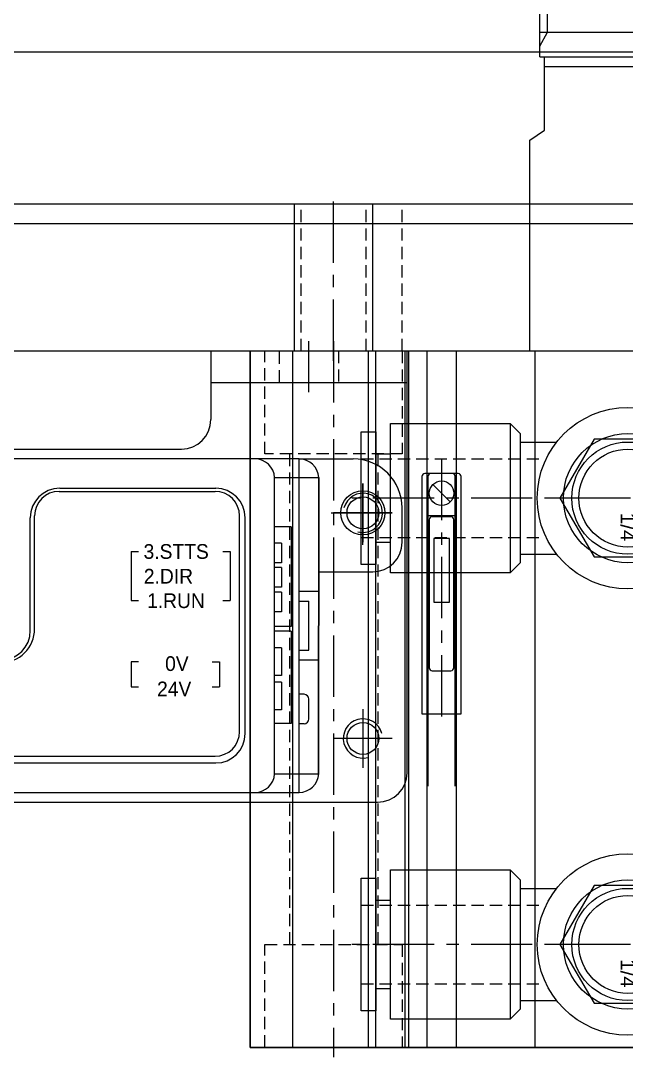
# Model space of a CAD drawing. Header units: inches. Extents: x 0 to 77285, y -118 to 40065.
# Drawn here: x 21324 to 21385.7, y 5588.4 to 5694.1 of the extents above; entities that cross this region are included whole.
import ezdxf
from ezdxf.enums import TextEntityAlignment as Align

# ---------------------------------------------------------------- set-up
doc = ezdxf.new("R2010")
doc.units = ezdxf.units.IN
doc.header["$LTSCALE"] = 5
doc.header["$MEASUREMENT"] = 0
doc.linetypes.add('CENTER', pattern=[2, 1.25, -0.25, 0.25, -0.25])
doc.linetypes.add('HIDDEN', pattern=[0.375, 0.25, -0.125])
for name, color, linetype in [('11', 1, 'CENTER'), ('22', 2, 'HIDDEN'), ('77', 40, 'HIDDEN'), ('99', 181, 'Continuous'), ('A', 8, 'Continuous'), ('T', 3, 'Continuous'), ('Y', 60, 'Continuous')]:
    doc.layers.add(name, color=color, linetype=linetype)
doc.layers.add('88', color=35, linetype='Continuous', lineweight=5)
doc.styles.add('SCI', font='')
doc.styles.get("Standard").update_dxf_attribs({"font": 'arial.ttf'})
doc.styles.get('SCI').set_extended_font_data('Gulim')

# ---------------------------------------------------------------- blocks, each defined once
blk = doc.blocks.new('A$C323c1dae')
for p, q in [((-9, 30), (-9, 37.5)), ((-9, 32.5), (9, 32.5)), ((-9, 30), (9, 30)), ((-8.5, 22.5), (-8.5, 30)), ((-8.5, 29), (8.5, 29)), ((-10, 21.5), (-8.5, 22.5)), ((-10, 0), (-10, 21.5)), ((-38.5, 0), (-38.5, -71)), ((-38.5, 0), (38.5, 0)), ((-38.5, -71), (-38.5, 0)), ((-38.5, 0), (38.5, 0)), ((-34.21, 0), (-34.21, -71)), ((-26.48, 0), (-26.48, -71)), ((-25.75, 0), (-25.75, -71)), ((-22.75, 0), (-22.75, -71)), ((-22.38, 0), (-22.38, -71)), ((-20.5, 0), (-20.5, -71)), ((-20.5, 0), (-20.5, -71)), ((-17.5, 0), (-17.5, -71)), ((-17.5, 0), (-17.5, -71)), ((-9.5, 0), (-9.5, -71)), ((-9.5, 0), (-9.5, -71)), ((-12, -7.4), (-12, -22.6)), ((-11, -9.3), (-7.29, -9.3)), ((-25.7, -10.5), (-24.2, -10.5)), ((-18.12, -15.38), (-19.88, -13.62)), ((-17.6, -16.8), (-20.4, -16.8)), ((-25.7, -19.5), (-24.2, -19.5)), ((-11, -20.7), (-7.29, -20.7)), ((-12, -52.9), (-12, -68.1)), ((-11, -54.8), (-7.29, -54.8)), ((-25.7, -56), (-24.2, -56)), ((-25.7, -65), (-24.2, -65)), ((-11, -66.2), (-7.29, -66.2)), ((-38.5, -71), (38.5, -71)), ((38.5, -71), (-38.5, -71))]:
    blk.add_line(p, q)
for points in [[(-25.7, -8.25), (-25.7, -21.75), (-27.2, -21.75), (-27.2, -8.25)], [(-12, -7.4), (-11, -8.4), (-11, -21.6), (-12, -22.6), (-24.2, -22.6), (-24.2, -22.6), (-24.2, -7.4), (-24.2, -7.4)], [(-3.46, -21), (3.46, -21), (6.93, -15), (3.46, -9), (-3.46, -9), (-6.93, -15)], [(-19.8, -19.1), (-19.8, -25.6), (-18.2, -25.6), (-18.2, -19.1)], [(-25.7, -53.75), (-25.7, -67.25), (-27.2, -67.25), (-27.2, -53.75)], [(-12, -52.9), (-11, -53.9), (-11, -67.1), (-12, -68.1), (-24.2, -68.1), (-24.2, -68.1), (-24.2, -52.9), (-24.2, -52.9)], [(-3.46, -66.5), (3.46, -66.5), (6.93, -60.5), (3.46, -54.5), (-3.46, -54.5), (-6.93, -60.5)]]:
    blk.add_lwpolyline(points, close=True)
for points in [[(-20.7, -12.5, 0.414214), (-21, -12.8), (-21, -37), (-17, -37), (-17, -12.8, 0.414214), (-17.3, -12.5)], [(-20.1, -12.5, 0.414214), (-20.4, -12.8), (-20.4, -37), (-17.6, -37), (-17.6, -12.8, 0.414214), (-17.9, -12.5)], [(-19.95, -16.9, 0.414214), (-20.25, -17.2), (-20.25, -32.3, 0.414214), (-19.95, -32.6), (-18.05, -32.6, 0.414214), (-17.75, -32.3), (-17.75, -17.2, 0.414214), (-18.05, -16.9)]]:
    blk.add_lwpolyline(points, format="xyb", close=True)
blk.add_lwpolyline([(-20.35, -44.35), (-20.35, -37), (-17.65, -37), (-17.65, -44.35)])
for centre, radius in [((0, -15), 9.25), ((0, -15), 5.72), ((0, -15), 5), ((-19, -14.5), 1.25), ((0, -60.5), 9.25), ((0, -60.5), 5.72), ((0, -60.5), 5)]:
    blk.add_circle(centre, radius)
at = {"layer": '11'}
for p, q in [((-30, 1), (-30, -72)), ((-19, -11), (-19, -38.5)), ((10.25, -15), (-28.15, -15)), ((10.25, -15), (-10.25, -15)), ((7.58, -15), (-7.58, -15)), ((10.25, -60.5), (-28.15, -60.5)), ((10.25, -60.5), (-10.25, -60.5)), ((7.58, -60.5), (-7.58, -60.5))]:
    blk.add_line(p, q, dxfattribs=at)
at = {"layer": '22'}
for p, q in [((-37, -10.5), (-37, 0)), ((-23, 0), (-23, -10.5)), ((-23, -10.5), (-37, -10.5)), ((-34.5, -10.5), (-34.5, -60.5)), ((-25.5, -10.5), (-25.5, -60.5)), ((-27.2, -11), (-8.7, -11)), ((-27.2, -19), (-8.7, -19)), ((-27.2, -56.5), (-8.7, -56.5)), ((-37, -71), (-37, -60.5)), ((-37, -60.5), (-23, -60.5)), ((-23, -60.5), (-23, -71)), ((-27.2, -64.5), (-8.7, -64.5))]:
    blk.add_line(p, q, dxfattribs=at)
at = {"layer": 'T'}
for p, q in [((-8.19, 32.5), (-8.19, 37.5)), ((-9, 31.09), (-8.19, 32.5))]:
    blk.add_line(p, q, dxfattribs=at)
for centre in [(0, -15), (0, -60.5)]:
    blk.add_circle(centre, 6.58, dxfattribs=at)
at = {"layer": 'Defpoints', "color": 4}
for p in [(0, -16.5), (0, -62)]:
    blk.add_text('1/4', height=1.5, rotation=270, dxfattribs=at).set_placement(p, align=Align.MIDDLE_LEFT)
blk = doc.blocks.new('A$C8b1ceeae')
for p, q in [((-10, 0), (10, 0)), ((-10, 0), (-10, -43)), ((10, 0), (10, -7)), ((100, 0), (120, 0)), ((100, 0), (100, -7)), ((120, -43), (120, 0)), ((-10, -3.2), (10, -3.2)), ((100, -3.2), (120, -3.2)), ((13, -10), (97, -10)), ((-7, -46), (117, -46))]:
    blk.add_line(p, q)
for centre in [(-5.5, -16.5), (115.5, -16.5), (-5.5, -39.5), (115.5, -39.5)]:
    blk.add_circle(centre, 1.62)
for centre, start, end in [((13, -7), 180, 270), ((97, -7), 270, 0), ((-7, -43), 180, 270), ((117, -43), 270, 0)]:
    blk.add_arc(centre, 3, start, end)
at = {"layer": '11'}
for p, q in [((0, -4.2), (0, 1)), ((110, -4.2), (110, 1)), ((-5.5, -13.5), (-5.5, -19.5)), ((115.5, -13.5), (115.5, -19.5)), ((-2.5, -16.5), (-8.5, -16.5)), ((118.5, -16.5), (112.5, -16.5)), ((-5.5, -36.5), (-5.5, -42.5)), ((115.5, -36.5), (115.5, -42.5)), ((-8.5, -39.5), (-2.5, -39.5)), ((118.5, -39.5), (112.5, -39.5))]:
    blk.add_line(p, q, dxfattribs=at)
at = {"layer": '22'}
for p, q in [((-3, -3.2), (-3, 0)), ((3, 0), (3, -3.2)), ((107, -3.2), (107, 0)), ((113, 0), (113, -3.2))]:
    blk.add_line(p, q, dxfattribs=at)
at = {"layer": 'T'}
for centre, start, end in [((-5.5, -16.5), 15, 285), ((115.5, -16.5), 255, 165), ((-5.5, -39.5), 255, 165), ((115.5, -39.5), 15, 285)]:
    blk.add_arc(centre, 2, start, end, dxfattribs=at)
blk = doc.blocks.new('A$C9c3b0687E')
for p, q in [((114.5, 28.5), (8.5, 28.5)), ((114.5, 28.5), (8.5, 28.5)), ((111.5, 28.5), (111.5, 28.5)), ((114.5, 28.5), (120, 28.5)), ((114.5, -5.5), (114.5, 28.5)), ((112, -3.6), (112, 26.6)), ((112, 26.6), (116.49, 26.6)), ((114.5, 4.5), (114.5, 26.6)), ((116.5, 26.6), (116.49, -3.6)), ((116.49, -3.6), (116.5, 26.6)), ((90.1, 25.5), (106, 25.5)), ((90.03, 25.19), (105.93, 25.19)), ((125, 20), (125, 23.5)), ((87.1, 11), (87.1, 22.5)), ((87.53, 11.19), (87.53, 22.69)), ((108.43, 0.69), (108.43, 22.69)), ((109, 0.5), (109, 22.5)), ((113.7, 21.57), (112, 21.57)), ((113.7, 21.57), (113.7, 11.42)), ((97.37, 19.05), (98.12, 19.05)), ((97.37, 19.05), (97.37, 14.05)), ((106.73, 19.05), (107.48, 19.05)), ((107.48, 19.05), (107.48, 14.05)), ((112.7, 19.92), (112, 19.92)), ((112.7, 19.92), (112.7, 17.92)), ((112.7, 17.92), (112, 17.92)), ((112.7, 17.42), (112, 17.42)), ((112.7, 17.42), (112.7, 15.42)), ((116.5, 17), (122, 17)), ((112.7, 15.42), (112, 15.42)), ((112.7, 14.92), (112, 14.92)), ((112.7, 14.92), (112.7, 12.92)), ((114.5, 15), (116.5, 15)), ((97.37, 14.05), (98.12, 14.05)), ((106.73, 14.05), (107.48, 14.05)), ((114.5, 14), (115.5, 14)), ((115.5, 9), (115.5, 14)), ((112.7, 12.92), (112, 12.92)), ((113.7, 11.42), (112, 11.42)), ((113.7, 10.93), (112, 10.93)), ((113.7, 10.93), (113.7, 1.53)), ((112.7, 9.23), (112, 9.23)), ((112.7, 9.23), (112.7, 6.43)), ((114.5, 9), (115.5, 9)), ((98.12, 7.81), (97.37, 7.81)), ((97.37, 7.81), (97.37, 5.26)), ((105.62, 7.81), (106.37, 7.81)), ((106.37, 7.81), (106.37, 5.26)), ((114.5, 8), (116.5, 8)), ((112.7, 6.43), (112, 6.43)), ((112.7, 5.73), (112, 5.73)), ((112.7, 5.73), (112.7, 2.93)), ((97.37, 5.26), (98.12, 5.26)), ((105.62, 5.26), (106.37, 5.26)), ((115, 4.5), (114.5, 4.5)), ((115.5, 2), (115.5, 4)), ((112.7, 2.93), (112, 2.93)), ((113.7, 1.53), (112, 1.53)), ((115, 1.5), (114.5, 1.5)), ((114.5, -3.6), (114.5, 1.5)), ((16.43, -1.81), (105.93, -1.81)), ((16.5, -2.5), (106, -2.5)), ((112, -3.6), (116.49, -3.6)), ((6.5, -5.5), (114.5, -5.5)), ((6.5, -5.5), (114.5, -5.5))]:
    blk.add_line(p, q)
blk.add_circle((121, 23), 2.25)
for centre, radius, start, end in [((110, 26.5), 2, 2.9928, 89.9448), ((114.5, 26.5), 2, 2.9928, 89.9448), ((120, 23.5), 5, 0, 90), ((90.1, 22.5), 3, 90, 180), ((106, 22.5), 3, 0, 90), ((90.03, 22.69), 2.5, 90, 180), ((105.93, 22.69), 2.5, 0, 90), ((122, 20), 3, 270, 0), ((84.03, 11.19), 3.5, 270, 0), ((84.1, 11), 3, 270, 0), ((115, 4), 0.5, 0, 90), ((115, 2), 0.5, 270, 0), ((105.93, 0.69), 2.5, 270, 0), ((106, 0.5), 3, 270, 0), ((110, -3.5), 2, 270.0552, 357.0072), ((114.5, -3.5), 2, 270, 357.134)]:
    blk.add_arc(centre, radius, start, end)
at = {"layer": '11'}
for p, q in [((121, 19.75), (121, 26.25)), ((117.75, 23), (124.25, 23))]:
    blk.add_line(p, q, dxfattribs=at)
at = {"style": 'SCI'}
for s, p in [('3.STTS', (98.64, 18.31)), ('2.DIR', (98.67, 15.79)), ('1.RUN', (99, 13.29)), ('0V', (100.84, 6.88)), ('24V', (100.02, 4.3))]:
    blk.add_text(s, height=1.5, dxfattribs=at).set_placement(p)
blk = doc.blocks.new('A$Ca9b887e2')
for p, q in [((-205, 0), (205, 0)), ((-205, -15), (205, -15))]:
    blk.add_line(p, q)
at = {"layer": '11'}
blk.add_line((-30, -16), (-30, 1), dxfattribs=at)
at = {"layer": '22'}
blk.add_line((-23, -15), (-23, 0), dxfattribs=at)
at = {"layer": '77'}
for p, q in [((-33.32, -15), (-33.32, 0)), ((-26.68, -15), (-26.68, 0))]:
    blk.add_line(p, q, dxfattribs=at)
at = {"layer": 'T'}
for p, q in [((-34, -15), (-34, 0)), ((-26, -15), (-26, 0))]:
    blk.add_line(p, q, dxfattribs=at)
blk = doc.blocks.new('A$Cfb7daf4f')
blk.add_blockref('A$Ca9b887e2', (185, -43, 0))
at = {"layer": '99'}
blk.add_blockref('A$C9c3b0687E', (36.98, -97.5, 0), dxfattribs=at)
at = {"layer": 'Y'}
blk.add_blockref('A$C8b1ceeae', (42.48, -58, 0), dxfattribs=at)
blk = doc.blocks.new('A$Cf2a5df7b')
blk.add_line((22.5, -45), (347.5, -45, 0))
at = {"layer": 'A'}
blk.add_line((22.5, -27.5), (347.5, -27.5, 0), dxfattribs=at)

msp = doc.modelspace()

# ---------------------------------------------------------------- block references
for name, p in [('A$Cfb7daf4f', (21200.84825064, 5718.38410828, 0)), ('A$Cf2a5df7b', (21200.84825064, 5718.38410828, -0.00000001))]:
    msp.add_blockref(name, p)
at = {"layer": '88'}
msp.add_blockref('A$C323c1dae', (21385.84825064, 5660.38410828, 0), dxfattribs=at)

doc.saveas('drawing.dxf')
